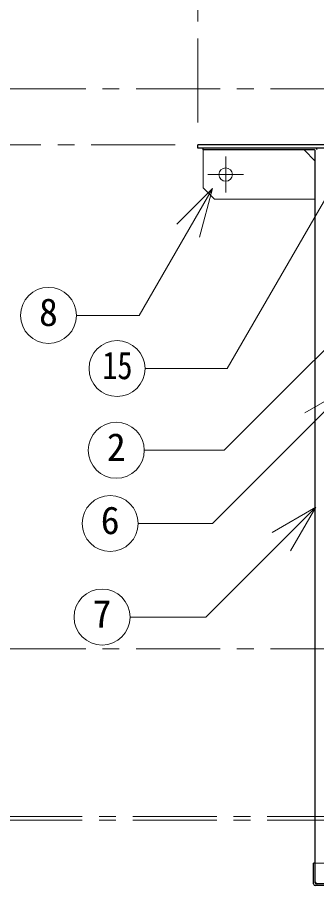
# Model space of a CAD drawing. Units: millimetres at full size, sheet at 1:15; details may follow other scales. Extents: x -3358 to 2717, y -2083 to 2132.
# Drawn here: x -2567 to -2300, y -1237 to -462 of the extents above; entities that cross this region are included whole.
import ezdxf
from ezdxf.enums import TextEntityAlignment as Align

# ---------------------------------------------------------------- set-up
doc = ezdxf.new("R2010")
doc.units = ezdxf.units.MM
doc.header["$LTSCALE"] = 15
doc.linetypes.add('CHAIN1', pattern=[8, 5, -1, 1, -1])
doc.linetypes.add('DASHED1', pattern=[1.8, 1.2, -0.6])
doc.layers.add('0-0_ﾚｲﾔ1', color=4, linetype='Continuous', lineweight=9)
doc.styles.add('ＭＳ ゴシック', font='')
doc.styles.get('ＭＳ ゴシック').set_extended_font_data('MS Gothic')

msp = doc.modelspace()

# ---------------------------------------------------------------- linework, layer by layer
at = {"layer": '0-0_ﾚｲﾔ1', "linetype": 'CHAIN1'}
for p, q in [((-2405.88, -555.45), (-2405.88, -15.45)), ((-2820.88, -525.45), (-2005.63, -525.45)), ((-2425.88, -575.45), (-2755.88, -575.45)), ((-2380.88, -618.05), (-2380.88, -586.05)), ((-2364.88, -602.05), (-2396.88, -602.05)), ((-2820.88, -1025.45), (-2007.13, -1025.45)), ((-2268.88, -1175.45), (-2820.88, -1175.45)), ((-2268.88, -1178.45), (-2820.88, -1178.45))]:
    msp.add_line(p, q, dxfattribs=at)
at = {"layer": '0-0_ﾚｲﾔ1', "color": 5, "lineweight": 25}
for p, q in [((-2405.88, -578.45), (-2405.88, -575.45)), ((-2231.13, -575.45), (-2405.88, -575.45)), ((-2250.38, -578.45), (-2405.88, -578.45)), ((-2400.88, -580.05), (-2400.88, -578.45)), ((-2301.68, -580.05), (-2400.88, -580.05)), ((-2300.88, -1234.65), (-2300.88, -580.85)), ((-2300.88, -1217.05), (-2302.48, -1217.05)), ((-2302.48, -1235.45), (-2302.48, -1217.05)), ((-990.88, -1237.05), (-2300.88, -1237.05)), ((-991.68, -1235.45), (-2300.08, -1235.45))]:
    msp.add_line(p, q, dxfattribs=at)
at = {"layer": '0-0_ﾚｲﾔ1', "color": 7, "lineweight": 18}
for p, q in [((-2400.88, -580.05), (-2400.88, -614.05)), ((-2310.88, -580.05), (-2300.88, -590.05)), ((-2392.74, -614.56), (-2424.56, -646.38)), ((-2392.74, -614.56), (-2404.39, -658.02)), ((-2400.88, -614.05), (-2390.88, -624.05)), ((-2390.88, -624.05), (-2300.88, -624.05)), ((-2271.32, -792.32), (-2310.29, -814.82)), ((-2300.41, -899.14), (-2339.38, -921.64)), ((-2300.41, -899.14), (-2322.91, -938.11))]:
    msp.add_line(p, q, dxfattribs=at)
at = {"layer": '0-0_ﾚｲﾔ1', "linetype": 'DASHED1'}
msp.add_line((-990.88, -1217.05), (-2300.88, -1217.05), dxfattribs=at)
at = {"layer": '0-0_ﾚｲﾔ1', "color": 7, "lineweight": 18}
for points in [[(-2267.52, -581.48), (-2379.43, -775.32), (-2452.92, -775.32)], [(-2392.74, -614.56), (-2458.15, -727.85), (-2514.09, -727.85)], [(-2221.87, -687.98), (-2382.21, -848.31), (-2453.56, -848.31)], [(-2271.32, -792.32), (-2392.69, -913.69), (-2459.01, -913.69)], [(-2300.41, -899.14), (-2398.5, -997.23), (-2466.27, -997.23)]]:
    msp.add_lwpolyline(points, dxfattribs=at)
for centre, radius in [((-2380.88, -602.05), 6), ((-2539.09, -727.85), 25), ((-2477.92, -775.32), 25), ((-2478.56, -848.31), 25), ((-2484.01, -913.69), 25), ((-2491.27, -997.23), 25)]:
    msp.add_circle(centre, radius, dxfattribs=at)
at = {"layer": '0-0_ﾚｲﾔ1', "color": 5, "lineweight": 25}
for centre, radius, start, end in [((-2301.68, -580.85), 0.8, 0, 90), ((-2300.88, -580.05), 1.6, 0, 90), ((-2300.88, -1235.45), 1.6, 180, 270), ((-2299.28, -1233.85), 1.6, 180, 270), ((-2300.08, -1234.65), 0.8, 180, 270)]:
    msp.add_arc(centre, radius, start, end, dxfattribs=at)

# ---------------------------------------------------------------- texts
at = {"layer": '0-0_ﾚｲﾔ1', "color": 7, "style": 'ＭＳ ゴシック'}
for s, p in [('8', (-2547.53, -744.73)), ('2', (-2487, -865.19)), ('6', (-2492.45, -930.57)), ('7', (-2499.71, -1014.1))]:
    msp.add_text(s, height=24.74, dxfattribs=at).set_placement(p, align=Align.BOTTOM_LEFT)
at = {"layer": '0-0_ﾚｲﾔ1', "color": 7, "style": 'ＭＳ ゴシック', "width": 0.8}
msp.add_text('15', height=24.74, dxfattribs=at).set_placement((-2491.05, -792.19), align=Align.BOTTOM_LEFT)

doc.saveas('drawing.dxf')
